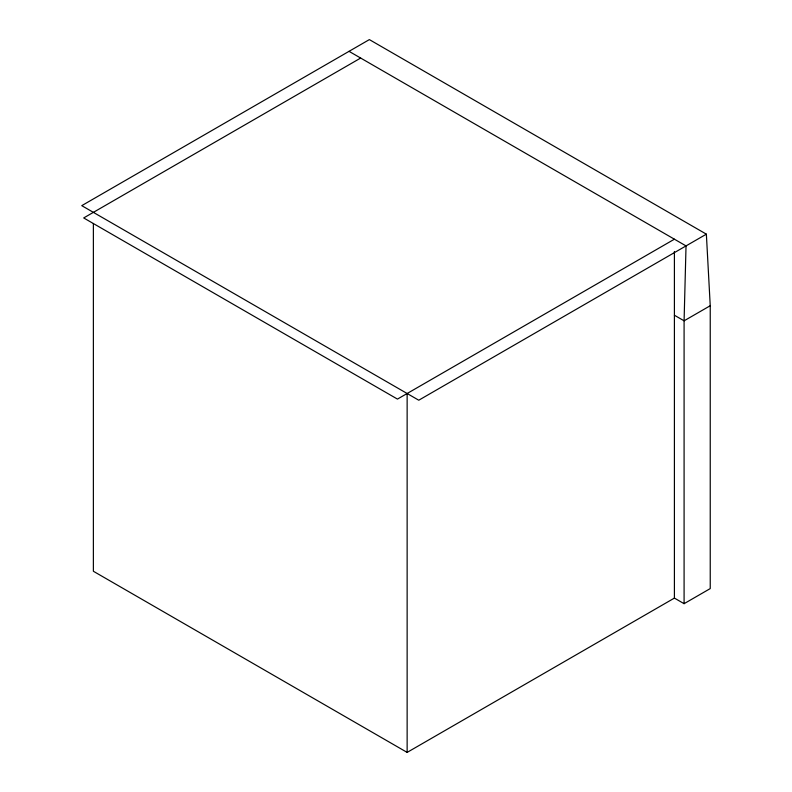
<?xml version="1.0" encoding="UTF-8"?>
<svg xmlns="http://www.w3.org/2000/svg" width="792" height="792" viewBox="0 0 792 792"><rect width="100%" height="100%" fill="white"/><g stroke="black" fill="none" stroke-linecap="round" stroke-linejoin="round"><path stroke-width="1.19" d="M360.657 58.054L83.695 217.948L397.455 399.099L674.408 239.194M706.365 234.165L418.76 400.217L81.764 205.653L369.369 39.6L706.365 234.165L710.236 305.732L710.236 588.585L684.09 603.682L674.408 598.089L407.137 752.4L93.377 571.26L93.377 223.463M710.236 305.732L684.09 320.819L674.408 315.236M349.034 51.341L686.03 245.906L684.09 320.819L684.09 603.682M674.408 251.46L674.408 598.089M407.137 393.505L407.137 752.4"/></g></svg>
